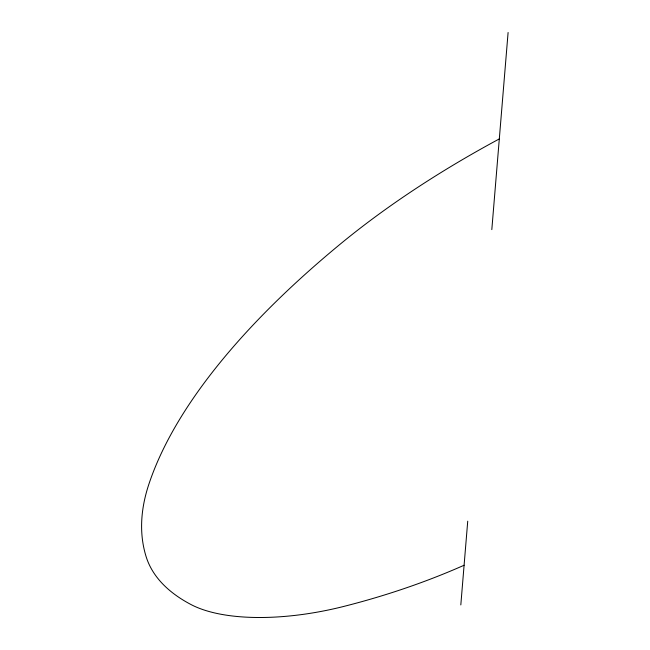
<?xml version="1.0" encoding="UTF-8"?>
<svg xmlns="http://www.w3.org/2000/svg" width="650" height="650" viewBox="0 0 650 650"><rect width="100%" height="100%" fill="white"/><g stroke="black" fill="none" stroke-linecap="round" stroke-linejoin="round"><path stroke-width="0.97" d="M460.817 604.931L467.732 521.186M491.814 229.621L508.097 32.5M464.092 565.24A367.429 166.863 -12.9 0 1 343.947 606.385A156.78 64.131 -13.2 0 1 191.108 604.597A343.379 146.169 -15.7 0 1 146.096 556.562A548.876 231.303 -18.6 0 1 149.013 483.795A844.057 332.629 -21.6 0 1 339.454 244.774A586.016 256.149 -20.3 0 1 499.306 138.913"/></g></svg>
